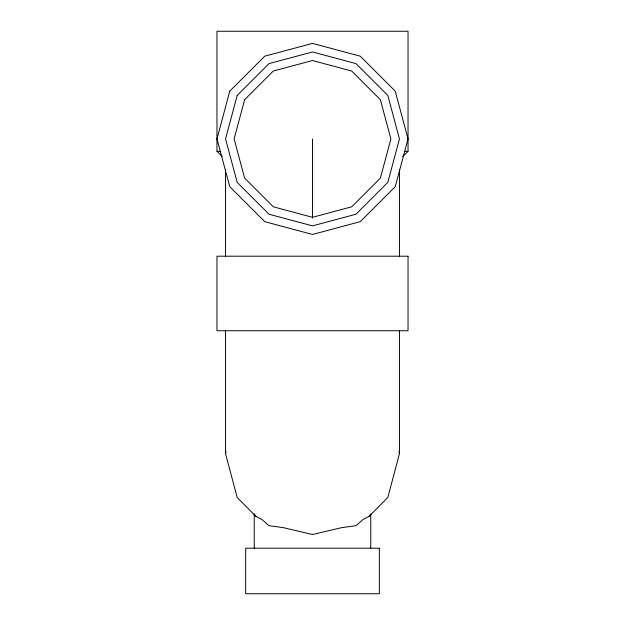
<?xml version="1.0" encoding="UTF-8"?>
<svg xmlns="http://www.w3.org/2000/svg" width="625" height="625" viewBox="0 0 625 625"><rect width="100%" height="100%" fill="white"/><g stroke="black" fill="none" stroke-linecap="round" stroke-linejoin="round"><path stroke-width="0.94" d="M399.461 330.367L399.461 453.641L387.812 497.492L369.078 516.391L362.961 519.555L355.984 525.68L341.633 527.664L312.5 534.508L283.367 527.664L269.016 525.68L262.039 519.555L255.922 516.391L237.188 497.492L225.539 453.641L226.031 451.773M369.078 516.391L370.766 513.859L370.766 548.195M402.758 156.438L408.039 151.344L408.039 31.25L216.961 31.25L216.961 151.344L222.242 156.438M216.961 151.344L220.617 151.344M404.383 151.344L408.039 151.344M255.922 516.391L254.234 513.859L254.234 548.195M398.969 451.773L399.461 453.641M399.461 169.336L399.461 256.758M312.5 138.914L312.5 218.094M225.539 169.336L225.539 256.758M225.539 330.367L225.539 453.641M229.766 91.148L216.961 138.914L229.766 186.688L264.734 221.656L312.5 234.453L360.266 221.656L395.234 186.688L408.039 138.914L395.234 91.148L360.266 56.18L312.5 43.383L264.734 56.18L229.766 91.148M237.188 95.438L225.539 138.914L237.188 182.398L269.016 214.227L312.5 225.883L355.984 214.227L387.812 182.398L399.461 138.914L387.812 95.438L355.984 63.609L312.5 51.953L269.016 63.609L237.188 95.438M244.617 99.727L234.109 138.914L244.617 178.109L273.305 206.805L312.5 217.305L351.695 206.805L380.383 178.109L390.891 138.914L380.383 99.727L351.695 71.031L312.5 60.531L273.305 71.031L244.617 99.727M408.039 256.203L216.961 256.203L216.961 330.742L408.039 330.742L408.039 256.203M379.336 548.195L245.664 548.195L245.664 593.75L379.336 593.75L379.336 548.195"/></g></svg>
